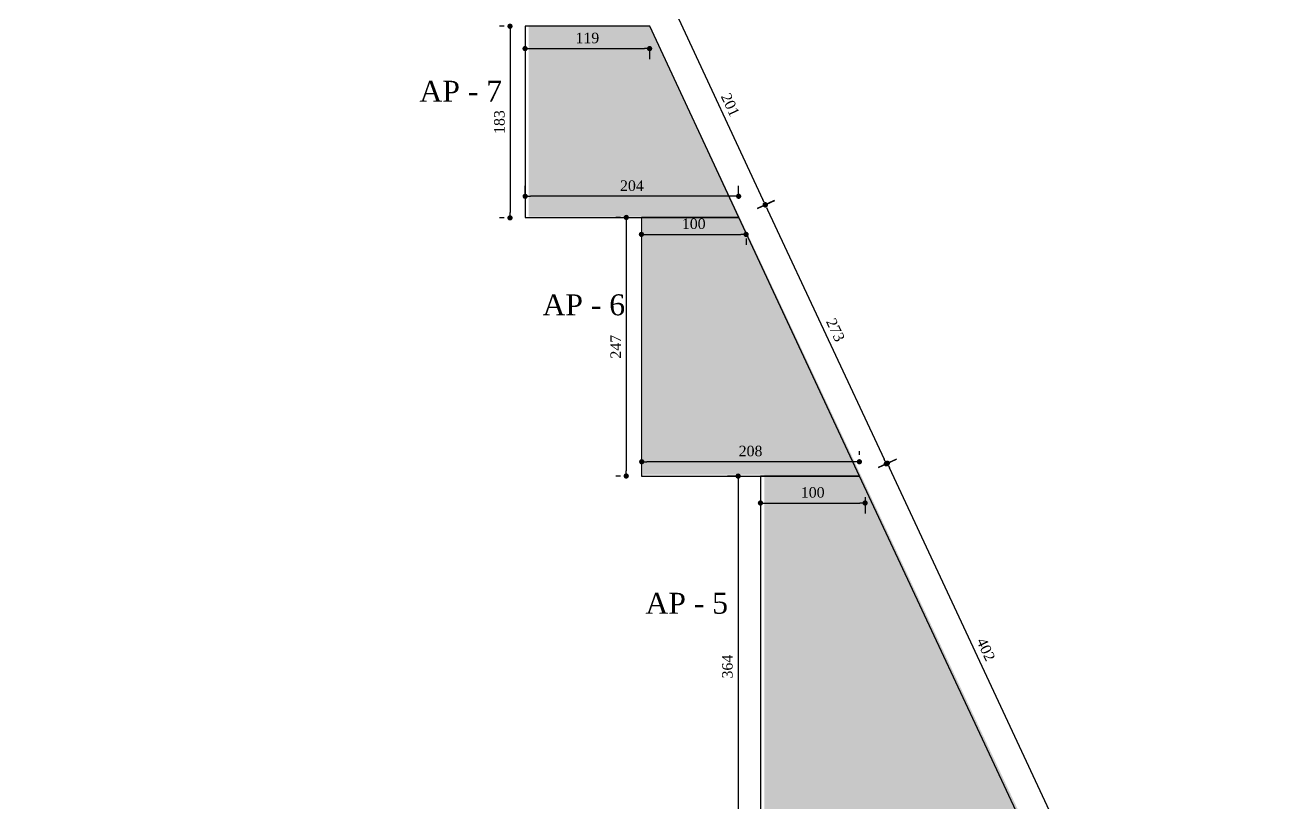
# Model space of a CAD drawing. Header units: centimetres. Extents: x -48696 to 156237, y -5617 to 29024.
# Drawn here: x -28108 to -26908, y 4613 to 5356 of the extents above; entities that cross this region are included whole.
import ezdxf

# ---------------------------------------------------------------- set-up
doc = ezdxf.new("R2010")
doc.units = ezdxf.units.CM
doc.layers.add('Pilares Sub-solo', color=7, linetype='Continuous', lineweight=70)
doc.styles.add('Valéria', font='romantic.ttf', dxfattribs={"height": 10})
doc.dimstyles.new('Cota - 50', dxfattribs={"dimtxt": 10, "dimasz": 5, "dimexe": 10, "dimexo": 20, "dimgap": 5, "dimtad": 1, "dimtxsty": 'Valéria', "dimblk": 'DOT', "dimcen": 0, "dimclrd": 12, "dimclre": 12, "dimclrt": 2, "dimazin": 2, "dimtfac": 1, "dimtix": 1, "dimtmove": 0, "dimatfit": 3, "dimldrblk": 'DOT', "dimfxl": 1, "dimarcsym": 0})

# ---------------------------------------------------------------- blocks, each defined once
blk = doc.blocks.new('_Dot')
at = {"color": 0, "linetype": 'ByBlock', "lineweight": -2}
blk.add_line((-0.5, 0), (-1, 0), dxfattribs=at)
at = {"color": 0, "linetype": 'ByBlock', "const_width": 0.5}
blk.add_lwpolyline([(-0.25, 0, 1), (0.25, 0, 1)], format="xyb", close=True, dxfattribs=at)
blk = doc.blocks.new('*D1138')
at = {"color": 12, "lineweight": -2, "transparency": 16777216}
for p, q in [((-27292.2, 4934), (-27274.8, 4942.1)), ((-27116, 4578.2), (-27281.8, 4933.4)), ((-27122.2, 4569.7), (-27104.8, 4577.9))]:
    blk.add_line(p, q, dxfattribs=at)
at = {"layer": 'Defpoints', "color": 0, "transparency": 16777216}
for p in [(-27283.9, 4937.9), (-27310.4, 4925.6), (-27140.3, 4561.3)]:
    blk.add_point(p, dxfattribs=at)
at = {"color": 12, "lineweight": -2, "transparency": 16777216, "xscale": 5, "yscale": 5, "zscale": 5}
for p, rotation in [((-27283.9, 4937.9), 115.0210508183931), ((-27113.9, 4573.6), 295.0210508183931)]:
    blk.add_blockref('_Dot', p, dxfattribs=dict(at, rotation=rotation))
at = {"color": 2, "transparency": 16777216, "insert": (-27189.7, 4760), "char_height": 10, "attachment_point": 5, "rotation": 295.0211, "style": 'Valéria'}
blk.add_mtext('402', dxfattribs=at)
blk = doc.blocks.new('*D1140')
at = {"color": 12, "lineweight": -2, "transparency": 16777216}
for p, q in [((-27425.2, 4925.6), (-27436.5, 4925.6)), ((-27426.5, 4920.6), (-27426.5, 4566.6)), ((-27425.2, 4561.6), (-27436.5, 4561.6))]:
    blk.add_line(p, q, dxfattribs=at)
at = {"layer": 'Defpoints', "color": 0, "transparency": 16777216}
for p in [(-27405.2, 4925.6), (-27426.5, 4561.6), (-27405.2, 4561.6)]:
    blk.add_point(p, dxfattribs=at)
at = {"color": 12, "lineweight": -2, "transparency": 16777216, "xscale": 5, "yscale": 5, "zscale": 5}
for p, rotation in [((-27426.5, 4925.6), 90), ((-27426.5, 4561.6), 270)]:
    blk.add_blockref('_Dot', p, dxfattribs=dict(at, rotation=rotation))
at = {"color": 2, "transparency": 16777216, "insert": (-27436.7, 4743.6), "char_height": 10, "attachment_point": 5, "rotation": 90, "style": 'Valéria'}
blk.add_mtext('364', dxfattribs=at)
blk = doc.blocks.new('*D1141')
at = {"color": 12, "lineweight": -2, "transparency": 16777216}
for p, q in [((-27405.2, 4905.6), (-27405.2, 4889.9)), ((-27400.2, 4899.9), (-27310.2, 4899.9)), ((-27305.2, 4905.6), (-27305.2, 4889.9))]:
    blk.add_line(p, q, dxfattribs=at)
at = {"layer": 'Defpoints', "color": 0, "transparency": 16777216}
for p in [(-27405.2, 4925.6), (-27305.2, 4925.6), (-27305.2, 4899.9)]:
    blk.add_point(p, dxfattribs=at)
at = {"color": 12, "lineweight": -2, "transparency": 16777216, "xscale": 5, "yscale": 5, "zscale": 5, "rotation": 180}
blk.add_blockref('_Dot', (-27405.2, 4899.9), dxfattribs=at)
at = {"color": 12, "lineweight": -2, "transparency": 16777216, "xscale": 5, "yscale": 5, "zscale": 5}
blk.add_blockref('_Dot', (-27305.2, 4899.9), dxfattribs=at)
at = {"color": 2, "transparency": 16777216, "insert": (-27355.2, 4910), "char_height": 10, "attachment_point": 5, "style": 'Valéria'}
blk.add_mtext('100', dxfattribs=at)
blk = doc.blocks.new('*D1142')
at = {"color": 12, "lineweight": -2, "transparency": 16777216}
for p, q in [((-27407.9, 5181.1), (-27391.5, 5188.8)), ((-27398.4, 5180), (-27287, 4941.8)), ((-27292.2, 4933.9), (-27275.8, 4941.5))]:
    blk.add_line(p, q, dxfattribs=at)
at = {"layer": 'Defpoints', "color": 0, "transparency": 16777216}
for p in [(-27426, 5172.7), (-27284.9, 4937.3), (-27310.3, 4925.4)]:
    blk.add_point(p, dxfattribs=at)
at = {"color": 12, "lineweight": -2, "transparency": 16777216, "xscale": 5, "yscale": 5, "zscale": 5}
for p, rotation in [((-27400.5, 5184.6), 115.0719392708607), ((-27284.9, 4937.3), 295.0719392708607)]:
    blk.add_blockref('_Dot', p, dxfattribs=dict(at, rotation=rotation))
at = {"color": 2, "transparency": 16777216, "insert": (-27333.5, 5065.2), "char_height": 10, "attachment_point": 5, "rotation": 295.0719, "style": 'Valéria'}
blk.add_mtext('273', dxfattribs=at)
blk = doc.blocks.new('*D1143')
at = {"color": 12, "lineweight": -2, "transparency": 16777216}
for p, q in [((-27518.6, 4946), (-27518.6, 4949.3)), ((-27310.6, 4946), (-27310.6, 4949.3)), ((-27315.6, 4939.3), (-27513.6, 4939.3))]:
    blk.add_line(p, q, dxfattribs=at)
at = {"layer": 'Defpoints', "color": 0, "transparency": 16777216}
for p in [(-27518.6, 4939.3), (-27518.6, 4926), (-27310.6, 4926)]:
    blk.add_point(p, dxfattribs=at)
at = {"color": 12, "lineweight": -2, "transparency": 16777216, "xscale": 5, "yscale": 5, "zscale": 5, "rotation": 180}
blk.add_blockref('_Dot', (-27518.6, 4939.3), dxfattribs=at)
at = {"color": 12, "lineweight": -2, "transparency": 16777216, "xscale": 5, "yscale": 5, "zscale": 5}
blk.add_blockref('_Dot', (-27310.6, 4939.3), dxfattribs=at)
at = {"color": 2, "transparency": 16777216, "insert": (-27414.6, 4949.5), "char_height": 10, "attachment_point": 5, "style": 'Valéria'}
blk.add_mtext('208', dxfattribs=at)
blk = doc.blocks.new('*D1144')
at = {"color": 12, "lineweight": -2, "transparency": 16777216}
for p, q in [((-27538.9, 5172.7), (-27543.4, 5172.7)), ((-27533.4, 5167.7), (-27533.4, 4930.7)), ((-27538.9, 4925.7), (-27543.4, 4925.7))]:
    blk.add_line(p, q, dxfattribs=at)
at = {"layer": 'Defpoints', "color": 0, "transparency": 16777216}
for p in [(-27518.9, 5172.7), (-27533.4, 4925.7), (-27518.9, 4925.7)]:
    blk.add_point(p, dxfattribs=at)
at = {"color": 12, "lineweight": -2, "transparency": 16777216, "xscale": 5, "yscale": 5, "zscale": 5}
for p, rotation in [((-27533.4, 5172.7), 90), ((-27533.4, 4925.7), 270)]:
    blk.add_blockref('_Dot', p, dxfattribs=dict(at, rotation=rotation))
at = {"color": 2, "transparency": 16777216, "insert": (-27543.5, 5049.2), "char_height": 10, "attachment_point": 5, "rotation": 90, "style": 'Valéria'}
blk.add_mtext('247', dxfattribs=at)
blk = doc.blocks.new('*D1145')
at = {"color": 12, "lineweight": -2, "transparency": 16777216}
for p, q in [((-27518.9, 5152.7), (-27518.9, 5146.5)), ((-27513.9, 5156.5), (-27423.9, 5156.5)), ((-27418.9, 5152.7), (-27418.9, 5146.5))]:
    blk.add_line(p, q, dxfattribs=at)
at = {"layer": 'Defpoints', "color": 0, "transparency": 16777216}
for p in [(-27518.9, 5172.7), (-27418.9, 5172.7), (-27418.9, 5156.5)]:
    blk.add_point(p, dxfattribs=at)
at = {"color": 12, "lineweight": -2, "transparency": 16777216, "xscale": 5, "yscale": 5, "zscale": 5, "rotation": 180}
blk.add_blockref('_Dot', (-27518.9, 5156.5), dxfattribs=at)
at = {"color": 12, "lineweight": -2, "transparency": 16777216, "xscale": 5, "yscale": 5, "zscale": 5}
blk.add_blockref('_Dot', (-27418.9, 5156.5), dxfattribs=at)
at = {"color": 2, "transparency": 16777216, "insert": (-27468.9, 5166.6), "char_height": 10, "attachment_point": 5, "style": 'Valéria'}
blk.add_mtext('100', dxfattribs=at)
blk = doc.blocks.new('*D1146')
at = {"color": 12, "lineweight": -2, "transparency": 16777216}
for p, q in [((-27630, 5192.7), (-27630, 5202.9)), ((-27426, 5192.7), (-27426, 5202.9)), ((-27431, 5192.9), (-27625, 5192.9))]:
    blk.add_line(p, q, dxfattribs=at)
at = {"layer": 'Defpoints', "color": 0, "transparency": 16777216}
for p in [(-27630, 5192.9), (-27630, 5172.7), (-27426, 5172.7)]:
    blk.add_point(p, dxfattribs=at)
at = {"color": 12, "lineweight": -2, "transparency": 16777216, "xscale": 5, "yscale": 5, "zscale": 5, "rotation": 180}
blk.add_blockref('_Dot', (-27630, 5192.9), dxfattribs=at)
at = {"color": 12, "lineweight": -2, "transparency": 16777216, "xscale": 5, "yscale": 5, "zscale": 5}
blk.add_blockref('_Dot', (-27426, 5192.9), dxfattribs=at)
at = {"color": 2, "transparency": 16777216, "insert": (-27528, 5203), "char_height": 10, "attachment_point": 5, "style": 'Valéria'}
blk.add_mtext('204', dxfattribs=at)
blk = doc.blocks.new('*D1147')
at = {"color": 12, "lineweight": -2, "transparency": 16777216}
for p, q in [((-27650.1, 5355.3), (-27654.5, 5355.3)), ((-27644.5, 5350.3), (-27644.5, 5177.3)), ((-27650, 5172.3), (-27654.5, 5172.3))]:
    blk.add_line(p, q, dxfattribs=at)
at = {"layer": 'Defpoints', "color": 0, "transparency": 16777216}
for p in [(-27630.1, 5355.3), (-27644.5, 5172.3), (-27630, 5172.3)]:
    blk.add_point(p, dxfattribs=at)
at = {"color": 12, "lineweight": -2, "transparency": 16777216, "xscale": 5, "yscale": 5, "zscale": 5}
for p, rotation in [((-27644.5, 5355.3), 90), ((-27644.5, 5172.3), 270)]:
    blk.add_blockref('_Dot', p, dxfattribs=dict(at, rotation=rotation))
at = {"color": 2, "transparency": 16777216, "insert": (-27654.6, 5263.8), "char_height": 10, "attachment_point": 5, "rotation": 90, "style": 'Valéria'}
blk.add_mtext('183', dxfattribs=at)
blk = doc.blocks.new('*D1148')
at = {"color": 12, "lineweight": -2, "transparency": 16777216}
for p, q in [((-27492.9, 5363.7), (-27476.5, 5371.4)), ((-27483.4, 5362.6), (-27402.8, 5189.5)), ((-27408, 5181.5), (-27391.6, 5189.1))]:
    blk.add_line(p, q, dxfattribs=at)
at = {"layer": 'Defpoints', "color": 0, "transparency": 16777216}
for p in [(-27511, 5355.3), (-27400.7, 5184.9), (-27426.2, 5173.1)]:
    blk.add_point(p, dxfattribs=at)
at = {"color": 12, "lineweight": -2, "transparency": 16777216, "xscale": 5, "yscale": 5, "zscale": 5}
for p, rotation in [((-27485.5, 5367.2), 114.9621937027988), ((-27400.7, 5184.9), 294.9621937027988)]:
    blk.add_blockref('_Dot', p, dxfattribs=dict(at, rotation=rotation))
at = {"color": 2, "transparency": 16777216, "insert": (-27434, 5280.3), "char_height": 10, "attachment_point": 5, "rotation": 294.9622, "style": 'Valéria'}
blk.add_mtext('201', dxfattribs=at)
blk = doc.blocks.new('*D1149')
at = {"color": 12, "lineweight": -2, "transparency": 16777216}
for p, q in [((-27630.1, 5335.3), (-27630.1, 5324)), ((-27625.1, 5334), (-27516.1, 5334)), ((-27511.1, 5335.3), (-27511.1, 5324))]:
    blk.add_line(p, q, dxfattribs=at)
at = {"layer": 'Defpoints', "color": 0, "transparency": 16777216}
for p in [(-27630.1, 5355.3), (-27511.1, 5355.3), (-27511.1, 5334)]:
    blk.add_point(p, dxfattribs=at)
at = {"color": 12, "lineweight": -2, "transparency": 16777216, "xscale": 5, "yscale": 5, "zscale": 5, "rotation": 180}
blk.add_blockref('_Dot', (-27630.1, 5334), dxfattribs=at)
at = {"color": 12, "lineweight": -2, "transparency": 16777216, "xscale": 5, "yscale": 5, "zscale": 5}
blk.add_blockref('_Dot', (-27511.1, 5334), dxfattribs=at)
at = {"color": 2, "transparency": 16777216, "insert": (-27570.6, 5344.1), "char_height": 10, "attachment_point": 5, "style": 'Valéria'}
blk.add_mtext('119', dxfattribs=at)

msp = doc.modelspace()

# ---------------------------------------------------------------- hatches: boundary and pattern name
h = msp.add_hatch()
h.set_pattern_fill('GRASS2', color=74, scale=15, pattern_type=2)
h.set_pattern_definition([(360, (-12243.373, -7264.32), (15, 15), [2.25, -0.45, 0.6, -0.45, 2.25, -9]), (360, (-12244.123, -7263.87), (15, 15), [1.5, -1.125, 2.25, -1.125, 1.5, -7.5]), (360, (-12238.873, -7257.87), (15, 15), [1.875, -0.75, 1.875, -10.5]), (360, (-12246.373, -7254.87), (15, 15), [0.75, -1.5, 0.75, -12]), (90, (-12244.873, -7254.87), (-15, 15), [1.35, -13.65]), (90, (-12240.373, -7263.87), (-15, 15), [1.5, -13.5]), (90, (-12236.623, -7257.87), (-15, 15), [1.5, -13.5]), (45, (-12238.423, -7264.02), (9e-15, 15), [1.5, -19.713203]), (135, (-12242.323, -7264.02), (-15, 9e-15), [1.5, -19.713203]), (63.43495, (-12238.8726, -7263.9455), (8e-10, 15), [1.5, -32.04102]), (75.963757, (-12239.6226, -7263.8705), (5e-10, 15), [1.5, -60.346584]), (75.963757, (-12235.8726, -7257.8705), (5e-10, 15), [1.2, -60.646584]), (75.963757, (-12244.5726, -7254.8705), (5e-10, 15), [1.05, -60.796584]), (104.036243, (-12241.1226, -7263.8705), (-5e-10, 15), [1.5, -60.346584]), (104.036243, (-12237.3726, -7257.8705), (-5e-10, 15), [1.2, -60.646584]), (104.036243, (-12245.1726, -7254.8705), (-5e-10, 15), [1.05, -60.796584]), (116.56505, (-12241.8726, -7263.9455), (-6e-09, 15), [1.5, -32.041002])])
h.paths.add_polyline_path([(-27721.88427, 4071.72462), (-28107.88516, 4071.72462), (-28107.88516, 4321.6247), (-27721.88427, 4321.6247)])
h.paths.add_polyline_path([(-27602.88502, 4321.71745), (-27621.88427, 4321.71745), (-27621.88427, 4071.72462), (-27602.88502, 4071.72462)])
h.paths.add_polyline_path([(-27453.84906, 4085.98951), (-27480.41286, 4084.07017), (-27503.36504, 4085.43365), (-27503.36504, 4076.82743), (-27453.84906, 4076.82743)])
h.paths.add_polyline_path([(-27194.98146, 4082.54831), (-27222.86155, 4079.7703), (-27253.84906, 4083.51525), (-27253.84906, 4076.82743), (-27194.98146, 4076.82743)])
h.paths.add_polyline_path([(-27094.5249, 4469.48467), (-27094.44314, 4071.83307), (-26907.80384, 4071.92228)])
h.paths.add_polyline_path([(-27133.7302, 4139.97886), (-27096.3368, 4139.97886), (-27096.3368, 4131.92228), (-27094.5249, 4131.92228), (-27094.5249, 4141.92228), (-27133.7302, 4141.92228)])
h.paths.add_polyline_path([(-27392.68501, 4139.97886), (-27310.43822, 4139.97886), (-27310.43822, 4142.77447), (-27392.68501, 4142.77447)])
h.paths.add_polyline_path([(-27389.76067, 4209.22663), (-27312.06738, 4209.22663), (-27312.06738, 4212.57502), (-27389.76067, 4212.57502)])
h.paths.add_polyline_path([(-27389.21549, 4279.064), (-27312.28257, 4279.064), (-27312.28257, 4283.85365), (-27389.21549, 4283.85365)])
h.paths.add_polyline_path([(-27389.16655, 4350.34263), (-27312.23263, 4350.34263), (-27312.23263, 4353.93217), (-27389.16655, 4353.93217)])
h.paths.add_polyline_path([(-27389.19043, 4420.42115), (-27312.00702, 4420.42115), (-27312.00702, 4422.73765), (-27389.19043, 4422.73765)])
h.paths.add_polyline_path([(-27389.48948, 4489.22663), (-27310.53771, 4489.22663), (-27310.53771, 4492.63472), (-27389.48948, 4492.63472)])
h.paths.add_polyline_path([(-27592.78725, 4489.33316), (-27568.30824, 4489.33316), (-27568.30824, 4492.73765), (-27592.78527, 4492.73765)])
h.paths.add_polyline_path([(-27592.8275, 4420.33003), (-27569.62621, 4420.33003), (-27569.62621, 4422.73765), (-27592.82609, 4422.73765)])
h.paths.add_polyline_path([(-27602.74443, 4349.22664), (-27569.77426, 4349.22664), (-27569.77426, 4352.73765), (-27602.74444, 4352.73765), (-27602.74444, 4342.73765), (-27602.74443, 4342.73765)])
h.paths.add_polyline_path([(-27602.74443, 4279.22664), (-27569.82331, 4279.22664), (-27569.82331, 4282.73765), (-27602.74444, 4282.73765), (-27602.74444, 4272.73765), (-27602.74443, 4272.73765)])
h.paths.add_polyline_path([(-27602.74444, 4209.22664), (-27569.59215, 4209.22664), (-27569.59215, 4212.73765), (-27602.74444, 4212.73765)])
h.paths.add_polyline_path([(-27602.88502, 4139.22664), (-27567.0011, 4139.22664), (-27567.0011, 4143.12962), (-27602.88502, 4143.12962)])
h.paths.add_polyline_path([(-27131.63409, 4350.34262), (-27096.98477, 4350.34262), (-27096.98477, 4341.92228), (-27094.5249, 4341.92228), (-27094.5249, 4351.92228), (-27131.63409, 4351.92228)])
h.paths.add_polyline_path([(-27131.62604, 4420.42114), (-27096.9848, 4420.42114), (-27096.9848, 4411.92228), (-27094.5249, 4411.92228), (-27094.5249, 4421.92228), (-27131.62604, 4421.92228)])
h.paths.add_polyline_path([(-27132.37972, 4489.22662), (-27105.57291, 4489.22662), (-27105.57291, 4493.00785), (-27132.37972, 4493.00785)])
h.paths.add_polyline_path([(-27196.98487, 4559.1237), (-27136.62519, 4559.1237), (-27510.91176, 5356.04646), (-27626.65453, 5356.04646), (-27626.65453, 5173.55654), (-27517.43147, 5173.52478), (-27517.43147, 4926.87135), (-27401.58021, 4926.87135), (-27401.58021, 4562.73765), (-27592.74444, 4562.73765), (-27592.74555, 4560.83557), (-27502.46552, 4560.83557), (-27502.46552, 4555.42143), (-27491.99237, 4556.49598), (-27478.65027, 4556.74979), (-27468.05198, 4556.17994), (-27454.51547, 4555.32734), (-27454.51547, 4559.12371), (-27254.51547, 4559.12371), (-27254.51547, 4552.63472), (-27252.19401, 4552.63472), (-27251.87895, 4550.77919), (-27232.99887, 4553.44621), (-27220.43502, 4553.44621), (-27196.98487, 4551.57077)])
h.paths.add_polyline_path([(-27132.29107, 4209.22662), (-27096.33683, 4209.22662), (-27096.33683, 4201.92228), (-27094.5249, 4201.92228), (-27094.5249, 4211.92228), (-27132.29107, 4211.92228)])
h.paths.add_polyline_path([(-27131.68297, 4279.06399), (-27097.51899, 4279.06399), (-27097.51899, 4271.92228), (-27094.5249, 4271.92228), (-27094.5249, 4281.92228), (-27131.68297, 4281.92228)])

# ---------------------------------------------------------------- linework, layer by layer
for points in [[(-27510.99273, 5355.30056), (-27630.09467, 5355.30056), (-27630.09467, 5172.66646), (-27425.97572, 5172.66646), (-27510.99273, 5355.30056)], [(-27425.97572, 5172.66646), (-27518.92808, 5172.66646), (-27518.92808, 4925.56489), (-27310.37241, 4925.56489), (-27425.97572, 5172.66646)], [(-27310.37241, 4925.56489), (-27405.22285, 4925.56489), (-27405.22285, 4561.27708), (-27140.09312, 4561.27708), (-27310.37241, 4925.56489)]]:
    msp.add_lwpolyline(points)

# ---------------------------------------------------------------- texts
at = {"layer": 'Pilares Sub-solo', "color": 7, "char_height": 20, "attachment_point": 1, "style": 'Valéria'}
for s, insert in [('{\\C1;AP - 7}', (-27731.00412, 5303.28838)), ('{\\C1;AP - 6}', (-27613.4161, 5099.2345)), ('{\\C1;AP - 5}', (-27515.02534, 4814.15634))]:
    msp.add_mtext_dynamic_manual_height_columns(s, width=228.393323, gutter_width=50, heights=[9.00998], dxfattribs=dict(at, insert=insert))

# ---------------------------------------------------------------- dimensions: what is measured, and where the dimension line sits
for p1, p2, distance, picture, middle in [((-27510.99273, 5355.30056), (-27426.16668, 5173.07669), 28.08317, '*D1148', (-27433.95343, 5280.30731)), ((-27425.97572, 5172.66646), (-27310.29037, 4925.3895), 28.08083, '*D1142', (-27333.54653, 5065.20884)), ((-27140.33924, 4561.27708), (-27310.36563, 4925.55037), -29.21306, '*D1138', (-27189.71888, 4760.04586))]:
    dim = msp.add_aligned_dim(p1=p1, p2=p2, distance=distance, dimstyle='Cota - 50')
    dim.commit()
    dim.dimension.update_dxf_attribs({"geometry": picture, "text_midpoint": middle})
for base, p1, p2, picture, middle in [((-27644.5111, 5172.3006), (-27630.09467, 5355.30056), (-27629.97548, 5172.3006), '*D1147', (-27654.61465, 5263.80058)), ((-27533.43482, 4925.66646), (-27518.92808, 5172.66646), (-27518.92808, 4925.66646), '*D1144', (-27543.53837, 5049.16646)), ((-27426.5061, 4561.56489), (-27405.22285, 4925.56489), (-27405.22285, 4561.56489), '*D1140', (-27436.65403, 4743.56489))]:
    dim = msp.add_linear_dim(base=base, p1=p1, p2=p2, angle=90, dimstyle='Cota - 50')
    dim.commit()
    dim.dimension.update_dxf_attribs({"geometry": picture, "text_midpoint": middle})
for base, p1, p2, picture, middle in [((-27511.09467, 5333.95868), (-27630.09467, 5355.30056), (-27511.09467, 5355.30056), '*D1149', (-27570.59467, 5344.1214)), ((-27629.97572, 5192.85678), (-27425.97572, 5172.66646), (-27629.97572, 5172.66646), '*D1146', (-27527.97572, 5202.96772)), ((-27418.92808, 5156.45867), (-27518.92808, 5172.66646), (-27418.92808, 5172.66646), '*D1145', (-27468.92808, 5166.56962)), ((-27518.57908, 4939.33944), (-27310.57908, 4926.00666), (-27518.57908, 4926.00666), '*D1143', (-27414.57908, 4949.45038)), ((-27305.22285, 4899.89199), (-27405.22285, 4925.55037), (-27305.22285, 4925.56568), '*D1141', (-27355.22285, 4910.00294))]:
    dim = msp.add_linear_dim(base=base, p1=p1, p2=p2, dimstyle='Cota - 50')
    dim.commit()
    dim.dimension.update_dxf_attribs({"geometry": picture, "text_midpoint": middle})

doc.saveas('drawing.dxf')
